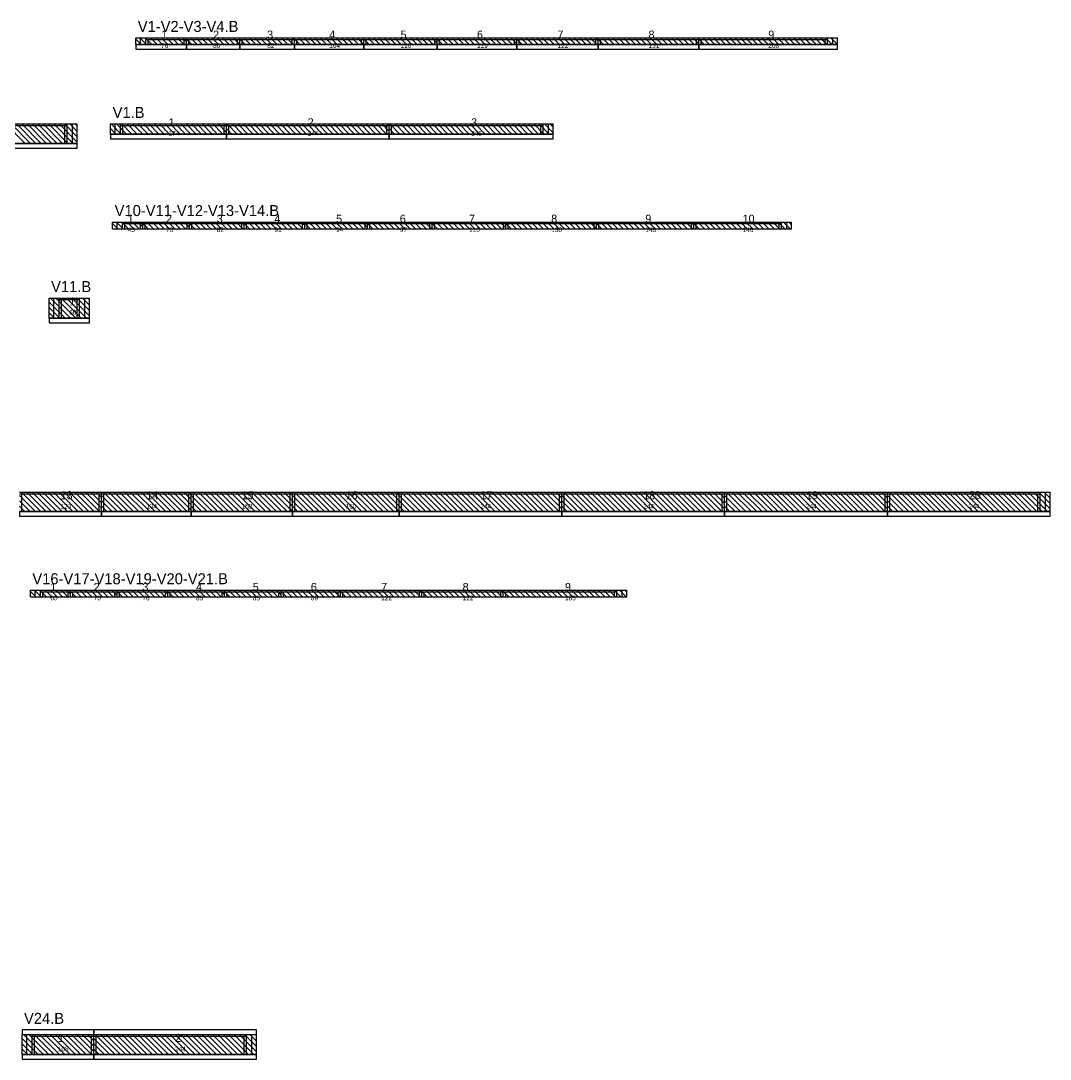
# Model space of a CAD drawing. Header units: metres. Extents: x -10 to 74425, y -2037 to 26.
# Drawn here: x 53670 to 55214, y -1843 to -286 of the extents above; entities that cross this region are included whole.
import ezdxf

# ---------------------------------------------------------------- set-up
doc = ezdxf.new("R2010")
doc.units = ezdxf.units.M
doc.layers.add('VIGAS', color=7, linetype='Continuous')

msp = doc.modelspace()

# ---------------------------------------------------------------- linework, layer by layer
at = {"layer": 'VIGAS'}
for p, q in [((53842.8, -312), (53918.8, -312)), ((53842.8, -322), (53842.8, -312)), ((53850.8, -322), (53842.8, -314)), ((53842.8, -322), (53918.8, -322)), ((53842.8, -322), (53842.8, -322)), ((53858.8, -322), (53848.8, -312)), ((53849.8, -322), (53849.8, -312)), ((53866.8, -322), (53856.8, -312)), ((53857.8, -322), (53857.8, -312)), ((53857.8, -314.2), (53918.8, -314.2)), ((53857.8, -322), (53861.3, -322)), ((53861.3, -322), (53861.3, -314.2)), ((53874.8, -322), (53864.8, -312)), ((53882.8, -322), (53872.8, -312)), ((53890.8, -322), (53880.8, -312)), ((53898.8, -322), (53888.8, -312)), ((53906.8, -322), (53896.8, -312)), ((53914.8, -322), (53904.8, -312)), ((53918.8, -318), (53912.8, -312)), ((53915.3, -322), (53915.3, -314.2)), ((53915.3, -322), (53918.8, -322)), ((53918.8, -322), (53918.8, -312)), ((53918.8, -322), (53918.8, -312)), ((53918.8, -312), (53998.8, -312)), ((53918.8, -322), (53918.8, -312)), ((53918.8, -322), (53918.8, -312)), ((53918.8, -322), (53918.8, -312)), ((53926.8, -322), (53918.8, -314)), ((53918.8, -314.2), (53998.8, -314.2)), ((53918.8, -322), (53998.8, -322)), ((53918.8, -322), (53922.3, -322)), ((53918.8, -322), (53918.8, -322)), ((53922.3, -322), (53922.3, -314.2)), ((53934.8, -322), (53924.8, -312)), ((53942.8, -322), (53932.8, -312)), ((53950.8, -322), (53940.8, -312)), ((53958.8, -322), (53948.8, -312)), ((53966.8, -322), (53956.8, -312)), ((53974.8, -322), (53964.8, -312)), ((53982.8, -322), (53972.8, -312)), ((53990.8, -322), (53980.8, -312)), ((53998.8, -322), (53988.8, -312)), ((53995.3, -322), (53995.3, -314.2)), ((53995.3, -322), (53998.8, -322)), ((53998.8, -314), (53996.8, -312)), ((53998.8, -322), (53998.8, -312)), ((53998.8, -322), (53998.8, -312)), ((53998.8, -312), (54080.8, -312)), ((53998.8, -322), (53998.8, -312)), ((53998.8, -322), (53998.8, -312)), ((53998.8, -322), (53998.8, -312)), ((54006.8, -322), (53998.8, -314)), ((53998.8, -314.2), (54080.8, -314.2)), ((53998.8, -322), (54080.8, -322)), ((53998.8, -322), (54002.3, -322)), ((53998.8, -322), (53998.8, -322)), ((54002.3, -322), (54002.3, -314.2)), ((54014.8, -322), (54004.8, -312)), ((54022.8, -322), (54012.8, -312)), ((54030.8, -322), (54020.8, -312)), ((54038.8, -322), (54028.8, -312)), ((54046.8, -322), (54036.8, -312)), ((54054.8, -322), (54044.8, -312)), ((54062.8, -322), (54052.8, -312)), ((54070.8, -322), (54060.8, -312)), ((54078.8, -322), (54068.8, -312)), ((54080.8, -316), (54076.8, -312)), ((54077.3, -322), (54077.3, -314.2)), ((54077.3, -322), (54080.8, -322)), ((54080.8, -322), (54080.8, -312)), ((54080.8, -322), (54080.8, -312)), ((54080.8, -312), (54184.8, -312)), ((54080.8, -322), (54080.8, -312)), ((54080.8, -322), (54080.8, -312)), ((54080.8, -322), (54080.8, -312)), ((54088.8, -322), (54080.8, -314)), ((54080.8, -314.2), (54184.8, -314.2)), ((54080.8, -322), (54184.8, -322)), ((54080.8, -322), (54084.3, -322)), ((54080.8, -322), (54080.8, -322)), ((54084.3, -322), (54084.3, -314.2)), ((54096.8, -322), (54086.8, -312)), ((54104.8, -322), (54094.8, -312)), ((54112.8, -322), (54102.8, -312)), ((54120.8, -322), (54110.8, -312)), ((54128.8, -322), (54118.8, -312)), ((54136.8, -322), (54126.8, -312)), ((54144.8, -322), (54134.8, -312)), ((54152.8, -322), (54142.8, -312)), ((54160.8, -322), (54150.8, -312)), ((54168.8, -322), (54158.8, -312)), ((54176.8, -322), (54166.8, -312)), ((54184.8, -322), (54174.8, -312)), ((54181.3, -322), (54181.3, -314.2)), ((54181.3, -322), (54184.8, -322)), ((54184.8, -314), (54182.8, -312)), ((54184.8, -322), (54184.8, -312)), ((54184.8, -322), (54184.8, -312)), ((54184.8, -312), (54294.8, -312)), ((54184.8, -322), (54184.8, -312)), ((54184.8, -322), (54184.8, -312)), ((54184.8, -322), (54184.8, -312)), ((54192.8, -322), (54184.8, -314)), ((54184.8, -314.2), (54294.8, -314.2)), ((54184.8, -322), (54294.8, -322)), ((54184.8, -322), (54188.3, -322)), ((54184.8, -322), (54184.8, -322)), ((54188.3, -322), (54188.3, -314.2)), ((54200.8, -322), (54190.8, -312)), ((54208.8, -322), (54198.8, -312)), ((54216.8, -322), (54206.8, -312)), ((54224.8, -322), (54214.8, -312)), ((54232.8, -322), (54222.8, -312)), ((54240.8, -322), (54230.8, -312)), ((54248.8, -322), (54238.8, -312)), ((54256.8, -322), (54246.8, -312)), ((54264.8, -322), (54254.8, -312)), ((54272.8, -322), (54262.8, -312)), ((54280.8, -322), (54270.8, -312)), ((54288.8, -322), (54278.8, -312)), ((54294.8, -320), (54286.8, -312)), ((54291.3, -322), (54291.3, -314.2)), ((54291.3, -322), (54294.8, -322)), ((54294.8, -322), (54294.8, -312)), ((54294.8, -322), (54294.8, -312)), ((54294.8, -312), (54413.8, -312)), ((54294.8, -322), (54294.8, -312)), ((54294.8, -322), (54294.8, -312)), ((54294.8, -322), (54294.8, -312)), ((54294.8, -312), (54294.8, -312)), ((54302.8, -322), (54294.8, -314)), ((54294.8, -314.2), (54413.8, -314.2)), ((54294.8, -322), (54413.8, -322)), ((54294.8, -322), (54298.3, -322)), ((54294.8, -322), (54294.8, -322)), ((54298.3, -322), (54298.3, -314.2)), ((54310.8, -322), (54300.8, -312)), ((54318.8, -322), (54308.8, -312)), ((54326.8, -322), (54316.8, -312)), ((54334.8, -322), (54324.8, -312)), ((54342.8, -322), (54332.8, -312)), ((54350.8, -322), (54340.8, -312)), ((54358.8, -322), (54348.8, -312)), ((54366.8, -322), (54356.8, -312)), ((54374.8, -322), (54364.8, -312)), ((54382.8, -322), (54372.8, -312)), ((54390.8, -322), (54380.8, -312)), ((54398.8, -322), (54388.8, -312)), ((54406.8, -322), (54396.8, -312)), ((54413.8, -321), (54404.8, -312)), ((54410.3, -322), (54410.3, -314.2)), ((54410.3, -322), (54413.8, -322)), ((54413.8, -313), (54412.8, -312)), ((54413.8, -322), (54413.8, -312)), ((54413.8, -322), (54413.8, -312)), ((54413.8, -312), (54536, -312)), ((54413.8, -322), (54413.8, -312)), ((54413.8, -322), (54413.8, -312)), ((54413.8, -322), (54413.8, -312)), ((54421.8, -322), (54413.8, -314)), ((54413.8, -314.2), (54536, -314.2)), ((54413.8, -322), (54536, -322)), ((54413.8, -322), (54417.3, -322)), ((54413.8, -322), (54413.8, -322)), ((54417.3, -322), (54417.3, -314.2)), ((54429.8, -322), (54419.8, -312)), ((54437.8, -322), (54427.8, -312)), ((54445.8, -322), (54435.8, -312)), ((54453.8, -322), (54443.8, -312)), ((54461.8, -322), (54451.8, -312)), ((54469.8, -322), (54459.8, -312)), ((54477.8, -322), (54467.8, -312)), ((54485.8, -322), (54475.8, -312)), ((54493.8, -322), (54483.8, -312)), ((54501.8, -322), (54491.8, -312)), ((54509.8, -322), (54499.8, -312)), ((54517.8, -322), (54507.8, -312)), ((54525.8, -322), (54515.8, -312)), ((54533.8, -322), (54523.8, -312)), ((54536, -316.2), (54531.8, -312)), ((54532.5, -322), (54532.5, -314.2)), ((54532.5, -322), (54536, -322)), ((54536, -322), (54536, -312)), ((54536, -322), (54536, -312)), ((54536, -312), (54687, -312)), ((54536, -322), (54536, -312)), ((54536, -322), (54536, -312)), ((54536, -322), (54536, -312)), ((54544, -322), (54536, -314)), ((54536, -314.2), (54687, -314.2)), ((54536, -322), (54687, -322)), ((54536, -322), (54539.5, -322)), ((54536, -322), (54536, -322)), ((54539.5, -322), (54539.5, -314.2)), ((54552, -322), (54542, -312)), ((54560, -322), (54550, -312)), ((54568, -322), (54558, -312)), ((54576, -322), (54566, -312)), ((54584, -322), (54574, -312)), ((54592, -322), (54582, -312)), ((54600, -322), (54590, -312)), ((54608, -322), (54598, -312)), ((54616, -322), (54606, -312)), ((54624, -322), (54614, -312)), ((54632, -322), (54622, -312)), ((54640, -322), (54630, -312)), ((54648, -322), (54638, -312)), ((54656, -322), (54646, -312)), ((54664, -322), (54654, -312)), ((54672, -322), (54662, -312)), ((54680, -322), (54670, -312)), ((54687, -321), (54678, -312)), ((54683.5, -322), (54683.5, -314.2)), ((54683.5, -322), (54687, -322)), ((54687, -313), (54686, -312)), ((54687, -322), (54687, -312)), ((54687, -322), (54687, -312)), ((54687, -312), (54895, -312)), ((54687, -322), (54687, -312)), ((54687, -322), (54687, -312)), ((54687, -322), (54687, -312)), ((54695, -322), (54687, -314)), ((54687, -314.2), (54880, -314.2)), ((54687, -322), (54895, -322)), ((54687, -322), (54690.5, -322)), ((54687, -322), (54687, -322)), ((54690.5, -322), (54690.5, -314.2)), ((54703, -322), (54693, -312)), ((54711, -322), (54701, -312)), ((54719, -322), (54709, -312)), ((54727, -322), (54717, -312)), ((54735, -322), (54725, -312)), ((54743, -322), (54733, -312)), ((54751, -322), (54741, -312)), ((54759, -322), (54749, -312)), ((54767, -322), (54757, -312)), ((54775, -322), (54765, -312)), ((54783, -322), (54773, -312)), ((54791, -322), (54781, -312)), ((54799, -322), (54789, -312)), ((54807, -322), (54797, -312)), ((54815, -322), (54805, -312)), ((54823, -322), (54813, -312)), ((54831, -322), (54821, -312)), ((54839, -322), (54829, -312)), ((54847, -322), (54837, -312)), ((54855, -322), (54845, -312)), ((54863, -322), (54853, -312)), ((54871, -322), (54861, -312)), ((54879, -322), (54869, -312)), ((54876.5, -322), (54876.5, -314.2)), ((54876.5, -322), (54880, -322)), ((54887, -322), (54877, -312)), ((54880, -322), (54880, -312)), ((54895, -322), (54885, -312)), ((54888, -322), (54888, -312)), ((54895, -314), (54893, -312)), ((54895, -322), (54895, -312)), ((53469.1, -441), (53755.1, -441)), ((53469.1, -443.2), (53740.1, -443.2)), ((53677.1, -470), (53648.1, -441)), ((53685.1, -470), (53656.1, -441)), ((53693.1, -470), (53664.1, -441)), ((53701.1, -470), (53672.1, -441)), ((53709.1, -470), (53680.1, -441)), ((53717.1, -470), (53688.1, -441)), ((53725.1, -470), (53696.1, -441)), ((53733.1, -470), (53704.1, -441)), ((53741.1, -470), (53712.1, -441)), ((53749.1, -470), (53720.1, -441)), ((53755.1, -468), (53728.1, -441)), ((53755.1, -460), (53736.1, -441)), ((53736.6, -470), (53736.6, -443.2)), ((53740.1, -470), (53740.1, -441)), ((53755.1, -452), (53744.1, -441)), ((53748.1, -470), (53748.1, -441)), ((53755.1, -444), (53752.1, -441)), ((53755.1, -470), (53755.1, -441)), ((53805.1, -441), (53978.6, -441)), ((53805.1, -456), (53805.1, -441)), ((53813.1, -456), (53805.1, -448)), ((53821.1, -456), (53806.1, -441)), ((53812.1, -456), (53812.1, -441)), ((53829.1, -456), (53814.1, -441)), ((53820.1, -456), (53820.1, -441)), ((53820.1, -443.2), (53978.6, -443.2)), ((53837.1, -456), (53822.1, -441)), ((53823.6, -456), (53823.6, -443.2)), ((53845.1, -456), (53830.1, -441)), ((53853.1, -456), (53838.1, -441)), ((53861.1, -456), (53846.1, -441)), ((53869.1, -456), (53854.1, -441)), ((53877.1, -456), (53862.1, -441)), ((53885.1, -456), (53870.1, -441)), ((53893.1, -456), (53878.1, -441)), ((53901.1, -456), (53886.1, -441)), ((53909.1, -456), (53894.1, -441)), ((53917.1, -456), (53902.1, -441)), ((53925.1, -456), (53910.1, -441)), ((53933.1, -456), (53918.1, -441)), ((53941.1, -456), (53926.1, -441)), ((53949.1, -456), (53934.1, -441)), ((53957.1, -456), (53942.1, -441)), ((53965.1, -456), (53950.1, -441)), ((53973.1, -456), (53958.1, -441)), ((53978.6, -453.5), (53966.1, -441)), ((53978.6, -445.5), (53974.1, -441)), ((53975.1, -456), (53975.1, -443.2)), ((53978.6, -456), (53978.6, -441)), ((53978.6, -456), (53978.6, -441)), ((53978.6, -441), (54222.6, -441)), ((53978.6, -456), (53978.6, -441)), ((53978.6, -456), (53978.6, -441)), ((53978.6, -456), (53978.6, -441)), ((53978.6, -443.2), (54222.6, -443.2)), ((53986.6, -456), (53978.6, -448)), ((53994.6, -456), (53979.6, -441)), ((53982.1, -456), (53982.1, -443.2)), ((54002.6, -456), (53987.6, -441)), ((54010.6, -456), (53995.6, -441)), ((54018.6, -456), (54003.6, -441)), ((54026.6, -456), (54011.6, -441)), ((54034.6, -456), (54019.6, -441)), ((54042.6, -456), (54027.6, -441)), ((54050.6, -456), (54035.6, -441)), ((54058.6, -456), (54043.6, -441)), ((54066.6, -456), (54051.6, -441)), ((54074.6, -456), (54059.6, -441)), ((54082.6, -456), (54067.6, -441)), ((54090.6, -456), (54075.6, -441)), ((54098.6, -456), (54083.6, -441)), ((54106.6, -456), (54091.6, -441)), ((54114.6, -456), (54099.6, -441)), ((54122.6, -456), (54107.6, -441)), ((54130.6, -456), (54115.6, -441)), ((54138.6, -456), (54123.6, -441)), ((54146.6, -456), (54131.6, -441)), ((54154.6, -456), (54139.6, -441)), ((54162.6, -456), (54147.6, -441)), ((54170.6, -456), (54155.6, -441)), ((54178.6, -456), (54163.6, -441)), ((54186.6, -456), (54171.6, -441)), ((54194.6, -456), (54179.6, -441)), ((54202.6, -456), (54187.6, -441)), ((54210.6, -456), (54195.6, -441)), ((54218.6, -456), (54203.6, -441)), ((54222.6, -452), (54211.6, -441)), ((54219.1, -456), (54219.1, -443.2)), ((54222.6, -444), (54219.6, -441)), ((54222.6, -456), (54222.6, -441)), ((54222.6, -456), (54222.6, -441)), ((54222.6, -441), (54468.6, -441)), ((54222.6, -456), (54222.6, -441)), ((54222.6, -456), (54222.6, -441)), ((54222.6, -456), (54222.6, -441)), ((54222.6, -443.2), (54453.6, -443.2)), ((54230.6, -456), (54222.6, -448)), ((54238.6, -456), (54223.6, -441)), ((54226.1, -456), (54226.1, -443.2)), ((54246.6, -456), (54231.6, -441)), ((54254.6, -456), (54239.6, -441)), ((54262.6, -456), (54247.6, -441)), ((54270.6, -456), (54255.6, -441)), ((54278.6, -456), (54263.6, -441)), ((54286.6, -456), (54271.6, -441)), ((54294.6, -456), (54279.6, -441)), ((54302.6, -456), (54287.6, -441)), ((54310.6, -456), (54295.6, -441)), ((54318.6, -456), (54303.6, -441)), ((54326.6, -456), (54311.6, -441)), ((54334.6, -456), (54319.6, -441)), ((54342.6, -456), (54327.6, -441)), ((54350.6, -456), (54335.6, -441)), ((54358.6, -456), (54343.6, -441)), ((54366.6, -456), (54351.6, -441)), ((54374.6, -456), (54359.6, -441)), ((54382.6, -456), (54367.6, -441)), ((54390.6, -456), (54375.6, -441)), ((54398.6, -456), (54383.6, -441)), ((54406.6, -456), (54391.6, -441)), ((54414.6, -456), (54399.6, -441)), ((54422.6, -456), (54407.6, -441)), ((54430.6, -456), (54415.6, -441)), ((54438.6, -456), (54423.6, -441)), ((54446.6, -456), (54431.6, -441)), ((54454.6, -456), (54439.6, -441)), ((54462.6, -456), (54447.6, -441)), ((54450.1, -456), (54450.1, -443.2)), ((54453.6, -456), (54453.6, -441)), ((54468.6, -454), (54455.6, -441)), ((54461.6, -456), (54461.6, -441)), ((54468.6, -446), (54463.6, -441)), ((54468.6, -456), (54468.6, -441)), ((53805.1, -456), (53978.6, -456)), ((53805.1, -456), (53805.1, -456)), ((53820.1, -456), (53823.6, -456)), ((53975.1, -456), (53978.6, -456)), ((53978.6, -456), (54222.6, -456)), ((53978.6, -456), (53982.1, -456)), ((53978.6, -456), (53978.6, -456)), ((54219.1, -456), (54222.6, -456)), ((54222.6, -456), (54468.6, -456)), ((54222.6, -456), (54226.1, -456)), ((54222.6, -456), (54222.6, -456)), ((54450.1, -456), (54453.6, -456)), ((53469.1, -470), (53755.1, -470)), ((53736.6, -470), (53740.1, -470)), ((53808.1, -588), (53853.1, -588)), ((53808.1, -598), (53808.1, -588)), ((53816.1, -598), (53808.1, -590)), ((53824.1, -598), (53814.1, -588)), ((53815.1, -598), (53815.1, -588)), ((53832.1, -598), (53822.1, -588)), ((53823.1, -598), (53823.1, -588)), ((53823.1, -590.2), (53853.1, -590.2)), ((53826.6, -598), (53826.6, -590.2)), ((53840.1, -598), (53830.1, -588)), ((53848.1, -598), (53838.1, -588)), ((53853.1, -595), (53846.1, -588)), ((53849.6, -598), (53849.6, -590.2)), ((53853.1, -598), (53853.1, -588)), ((53853.1, -598), (53853.1, -588)), ((53853.1, -588), (53923.1, -588)), ((53853.1, -598), (53853.1, -588)), ((53853.1, -598), (53853.1, -588)), ((53853.1, -598), (53853.1, -588)), ((53861.1, -598), (53853.1, -590)), ((53853.1, -590.2), (53923.1, -590.2)), ((53856.6, -598), (53856.6, -590.2)), ((53869.1, -598), (53859.1, -588)), ((53877.1, -598), (53867.1, -588)), ((53885.1, -598), (53875.1, -588)), ((53893.1, -598), (53883.1, -588)), ((53901.1, -598), (53891.1, -588)), ((53909.1, -598), (53899.1, -588)), ((53917.1, -598), (53907.1, -588)), ((53923.1, -596), (53915.1, -588)), ((53919.6, -598), (53919.6, -590.2)), ((53923.1, -598), (53923.1, -588)), ((53923.1, -598), (53923.1, -588)), ((53923.1, -588), (54005.1, -588)), ((53923.1, -598), (53923.1, -588)), ((53923.1, -598), (53923.1, -588)), ((53923.1, -598), (53923.1, -588)), ((53923.1, -588), (53923.1, -588)), ((53931.1, -598), (53923.1, -590)), ((53923.1, -590.2), (54005.1, -590.2)), ((53926.6, -598), (53926.6, -590.2)), ((53939.1, -598), (53929.1, -588)), ((53947.1, -598), (53937.1, -588)), ((53955.1, -598), (53945.1, -588)), ((53963.1, -598), (53953.1, -588)), ((53971.1, -598), (53961.1, -588)), ((53979.1, -598), (53969.1, -588)), ((53987.1, -598), (53977.1, -588)), ((53995.1, -598), (53985.1, -588)), ((54003.1, -598), (53993.1, -588)), ((54005.1, -592), (54001.1, -588)), ((54001.6, -598), (54001.6, -590.2)), ((54005.1, -598), (54005.1, -588)), ((54005.1, -598), (54005.1, -588)), ((54005.1, -588), (54096.1, -588)), ((54005.1, -598), (54005.1, -588)), ((54005.1, -598), (54005.1, -588)), ((54005.1, -598), (54005.1, -588)), ((54013.1, -598), (54005.1, -590)), ((54005.1, -590.2), (54096.1, -590.2)), ((54008.6, -598), (54008.6, -590.2)), ((54021.1, -598), (54011.1, -588)), ((54029.1, -598), (54019.1, -588)), ((54037.1, -598), (54027.1, -588)), ((54045.1, -598), (54035.1, -588)), ((54053.1, -598), (54043.1, -588)), ((54061.1, -598), (54051.1, -588)), ((54069.1, -598), (54059.1, -588)), ((54077.1, -598), (54067.1, -588)), ((54085.1, -598), (54075.1, -588)), ((54093.1, -598), (54083.1, -588)), ((54096.1, -593), (54091.1, -588)), ((54092.6, -598), (54092.6, -590.2)), ((54096.1, -598), (54096.1, -588)), ((54096.1, -598), (54096.1, -588)), ((54096.1, -588), (54190.1, -588)), ((54096.1, -598), (54096.1, -588)), ((54096.1, -598), (54096.1, -588)), ((54096.1, -598), (54096.1, -588)), ((54104.1, -598), (54096.1, -590)), ((54096.1, -590.2), (54190.1, -590.2)), ((54099.6, -598), (54099.6, -590.2)), ((54112.1, -598), (54102.1, -588)), ((54120.1, -598), (54110.1, -588)), ((54128.1, -598), (54118.1, -588)), ((54136.1, -598), (54126.1, -588)), ((54144.1, -598), (54134.1, -588)), ((54152.1, -598), (54142.1, -588)), ((54160.1, -598), (54150.1, -588)), ((54168.1, -598), (54158.1, -588)), ((54176.1, -598), (54166.1, -588)), ((54184.1, -598), (54174.1, -588)), ((54190.1, -596), (54182.1, -588)), ((54186.6, -598), (54186.6, -590.2)), ((54190.1, -598), (54190.1, -588)), ((54190.1, -598), (54190.1, -588)), ((54190.1, -588), (54287.1, -588)), ((54190.1, -598), (54190.1, -588)), ((54190.1, -598), (54190.1, -588)), ((54190.1, -598), (54190.1, -588)), ((54190.1, -588), (54190.1, -588)), ((54198.1, -598), (54190.1, -590)), ((54190.1, -590.2), (54287.1, -590.2)), ((54193.6, -598), (54193.6, -590.2)), ((54206.1, -598), (54196.1, -588)), ((54214.1, -598), (54204.1, -588)), ((54222.1, -598), (54212.1, -588)), ((54230.1, -598), (54220.1, -588)), ((54238.1, -598), (54228.1, -588)), ((54246.1, -598), (54236.1, -588)), ((54254.1, -598), (54244.1, -588)), ((54262.1, -598), (54252.1, -588)), ((54270.1, -598), (54260.1, -588)), ((54278.1, -598), (54268.1, -588)), ((54286.1, -598), (54276.1, -588)), ((54283.6, -598), (54283.6, -590.2)), ((54287.1, -591), (54284.1, -588)), ((54287.1, -598), (54287.1, -588)), ((54287.1, -598), (54287.1, -588)), ((54287.1, -588), (54397.6, -588)), ((54287.1, -598), (54287.1, -588)), ((54287.1, -598), (54287.1, -588)), ((54287.1, -598), (54287.1, -588)), ((54295.1, -598), (54287.1, -590)), ((54287.1, -590.2), (54397.6, -590.2)), ((54290.6, -598), (54290.6, -590.2)), ((54303.1, -598), (54293.1, -588)), ((54311.1, -598), (54301.1, -588)), ((54319.1, -598), (54309.1, -588)), ((54327.1, -598), (54317.1, -588)), ((54335.1, -598), (54325.1, -588)), ((54343.1, -598), (54333.1, -588)), ((54351.1, -598), (54341.1, -588)), ((54359.1, -598), (54349.1, -588)), ((54367.1, -598), (54357.1, -588)), ((54375.1, -598), (54365.1, -588)), ((54383.1, -598), (54373.1, -588)), ((54391.1, -598), (54381.1, -588)), ((54397.6, -596.5), (54389.1, -588)), ((54394.1, -598), (54394.1, -590.2)), ((54397.6, -588.5), (54397.1, -588)), ((54397.6, -598), (54397.6, -588)), ((54397.6, -598), (54397.6, -588)), ((54397.6, -588), (54533.6, -588)), ((54397.6, -598), (54397.6, -588)), ((54397.6, -598), (54397.6, -588)), ((54397.6, -598), (54397.6, -588)), ((54405.6, -598), (54397.6, -590)), ((54397.6, -590.2), (54533.6, -590.2)), ((54401.1, -598), (54401.1, -590.2)), ((54413.6, -598), (54403.6, -588)), ((54421.6, -598), (54411.6, -588)), ((54429.6, -598), (54419.6, -588)), ((54437.6, -598), (54427.6, -588)), ((54445.6, -598), (54435.6, -588)), ((54453.6, -598), (54443.6, -588)), ((54461.6, -598), (54451.6, -588)), ((54469.6, -598), (54459.6, -588)), ((54477.6, -598), (54467.6, -588)), ((54485.6, -598), (54475.6, -588)), ((54493.6, -598), (54483.6, -588)), ((54501.6, -598), (54491.6, -588)), ((54509.6, -598), (54499.6, -588)), ((54517.6, -598), (54507.6, -588)), ((54525.6, -598), (54515.6, -588)), ((54533.6, -598), (54523.6, -588)), ((54530.1, -598), (54530.1, -590.2)), ((54533.6, -590), (54531.6, -588)), ((54533.6, -598), (54533.6, -588)), ((54533.6, -598), (54533.6, -588)), ((54533.6, -588), (54679.6, -588)), ((54533.6, -598), (54533.6, -588)), ((54533.6, -598), (54533.6, -588)), ((54533.6, -598), (54533.6, -588)), ((54541.6, -598), (54533.6, -590)), ((54533.6, -590.2), (54679.6, -590.2)), ((54537.1, -598), (54537.1, -590.2)), ((54549.6, -598), (54539.6, -588)), ((54557.6, -598), (54547.6, -588)), ((54565.6, -598), (54555.6, -588)), ((54573.6, -598), (54563.6, -588)), ((54581.6, -598), (54571.6, -588)), ((54589.6, -598), (54579.6, -588)), ((54597.6, -598), (54587.6, -588)), ((54605.6, -598), (54595.6, -588)), ((54613.6, -598), (54603.6, -588)), ((54621.6, -598), (54611.6, -588)), ((54629.6, -598), (54619.6, -588)), ((54637.6, -598), (54627.6, -588)), ((54645.6, -598), (54635.6, -588)), ((54653.6, -598), (54643.6, -588)), ((54661.6, -598), (54651.6, -588)), ((54669.6, -598), (54659.6, -588)), ((54677.6, -598), (54667.6, -588)), ((54679.6, -592), (54675.6, -588)), ((54676.1, -598), (54676.1, -590.2)), ((54679.6, -598), (54679.6, -588)), ((54679.6, -598), (54679.6, -588)), ((54679.6, -588), (54825.6, -588)), ((54679.6, -598), (54679.6, -588)), ((54679.6, -598), (54679.6, -588)), ((54679.6, -598), (54679.6, -588)), ((54687.6, -598), (54679.6, -590)), ((54679.6, -590.2), (54810.6, -590.2)), ((54683.1, -598), (54683.1, -590.2)), ((54695.6, -598), (54685.6, -588)), ((54703.6, -598), (54693.6, -588)), ((54711.6, -598), (54701.6, -588)), ((54719.6, -598), (54709.6, -588)), ((54727.6, -598), (54717.6, -588)), ((54735.6, -598), (54725.6, -588)), ((54743.6, -598), (54733.6, -588)), ((54751.6, -598), (54741.6, -588)), ((54759.6, -598), (54749.6, -588)), ((54767.6, -598), (54757.6, -588)), ((54775.6, -598), (54765.6, -588)), ((54783.6, -598), (54773.6, -588)), ((54791.6, -598), (54781.6, -588)), ((54799.6, -598), (54789.6, -588)), ((54807.6, -598), (54797.6, -588)), ((54815.6, -598), (54805.6, -588)), ((54807.1, -598), (54807.1, -590.2)), ((54810.6, -598), (54810.6, -588)), ((54823.6, -598), (54813.6, -588)), ((54818.6, -598), (54818.6, -588)), ((54825.6, -592), (54821.6, -588)), ((54825.6, -598), (54825.6, -588)), ((53808.1, -598), (53853.1, -598)), ((53808.1, -598), (53808.1, -598)), ((53823.1, -598), (53826.6, -598)), ((53849.6, -598), (53853.1, -598)), ((53853.1, -598), (53923.1, -598)), ((53853.1, -598), (53856.6, -598)), ((53853.1, -598), (53853.1, -598)), ((53919.6, -598), (53923.1, -598)), ((53923.1, -598), (54005.1, -598)), ((53923.1, -598), (53926.6, -598)), ((53923.1, -598), (53923.1, -598)), ((54001.6, -598), (54005.1, -598)), ((54005.1, -598), (54096.1, -598)), ((54005.1, -598), (54008.6, -598)), ((54005.1, -598), (54005.1, -598)), ((54092.6, -598), (54096.1, -598)), ((54096.1, -598), (54190.1, -598)), ((54096.1, -598), (54099.6, -598)), ((54096.1, -598), (54096.1, -598)), ((54186.6, -598), (54190.1, -598)), ((54190.1, -598), (54287.1, -598)), ((54190.1, -598), (54193.6, -598)), ((54190.1, -598), (54190.1, -598)), ((54283.6, -598), (54287.1, -598)), ((54287.1, -598), (54397.6, -598)), ((54287.1, -598), (54290.6, -598)), ((54287.1, -598), (54287.1, -598)), ((54394.1, -598), (54397.6, -598)), ((54397.6, -598), (54533.6, -598)), ((54397.6, -598), (54401.1, -598)), ((54397.6, -598), (54397.6, -598)), ((54530.1, -598), (54533.6, -598)), ((54533.6, -598), (54679.6, -598)), ((54533.6, -598), (54537.1, -598)), ((54533.6, -598), (54533.6, -598)), ((54676.1, -598), (54679.6, -598)), ((54679.6, -598), (54825.6, -598)), ((54679.6, -598), (54683.1, -598)), ((54679.6, -598), (54679.6, -598)), ((54807.1, -598), (54810.6, -598)), ((53712.8, -702), (53773.2, -702)), ((53712.8, -732), (53712.8, -702)), ((53736.8, -732), (53712.8, -708)), ((53728.8, -732), (53712.8, -716)), ((53744.8, -732), (53714.8, -702)), ((53719.8, -732), (53719.8, -702)), ((53752.8, -732), (53722.8, -702)), ((53727.8, -732), (53727.8, -702)), ((53727.8, -704.2), (53758.2, -704.2)), ((53760.8, -732), (53730.8, -702)), ((53731.3, -732), (53731.3, -704.2)), ((53768.8, -732), (53738.8, -702)), ((53773.2, -728.4), (53746.8, -702)), ((53754.7, -732), (53754.7, -704.2)), ((53773.2, -720.4), (53754.8, -702)), ((53758.2, -732), (53758.2, -702)), ((53773.2, -712.4), (53762.8, -702)), ((53766.2, -732), (53766.2, -702)), ((53773.2, -704.4), (53770.8, -702)), ((53773.2, -732), (53773.2, -702)), ((53720.8, -732), (53712.8, -724)), ((53712.8, -732), (53773.2, -732)), ((53712.8, -732), (53712.8, -732)), ((53727.8, -732), (53731.3, -732)), ((53754.7, -732), (53758.2, -732)), ((53668.6, -993), (53791.6, -993)), ((53668.6, -995.2), (53791.6, -995.2)), ((53700.6, -1022), (53671.6, -993)), ((53672.1, -1022), (53672.1, -995.2)), ((53708.6, -1022), (53679.6, -993)), ((53716.6, -1022), (53687.6, -993)), ((53724.6, -1022), (53695.6, -993)), ((53732.6, -1022), (53703.6, -993)), ((53740.6, -1022), (53711.6, -993)), ((53748.6, -1022), (53719.6, -993)), ((53756.6, -1022), (53727.6, -993)), ((53764.6, -1022), (53735.6, -993)), ((53772.6, -1022), (53743.6, -993)), ((53780.6, -1022), (53751.6, -993)), ((53788.6, -1022), (53759.6, -993)), ((53791.6, -1017), (53767.6, -993)), ((53791.6, -1009), (53775.6, -993)), ((53791.6, -1001), (53783.6, -993)), ((53788.1, -1022), (53788.1, -995.2)), ((53791.6, -1022), (53791.6, -993)), ((53791.6, -1022), (53791.6, -993)), ((53791.6, -993), (53925.6, -993)), ((53791.6, -1022), (53791.6, -993)), ((53791.6, -1022), (53791.6, -993)), ((53791.6, -1022), (53791.6, -993)), ((53791.6, -993), (53791.6, -993)), ((53791.6, -995.2), (53925.6, -995.2)), ((53823.6, -1022), (53794.6, -993)), ((53795.1, -1022), (53795.1, -995.2)), ((53831.6, -1022), (53802.6, -993)), ((53839.6, -1022), (53810.6, -993)), ((53847.6, -1022), (53818.6, -993)), ((53855.6, -1022), (53826.6, -993)), ((53863.6, -1022), (53834.6, -993)), ((53871.6, -1022), (53842.6, -993)), ((53879.6, -1022), (53850.6, -993)), ((53887.6, -1022), (53858.6, -993)), ((53895.6, -1022), (53866.6, -993)), ((53903.6, -1022), (53874.6, -993)), ((53911.6, -1022), (53882.6, -993)), ((53919.6, -1022), (53890.6, -993)), ((53925.6, -1020), (53898.6, -993)), ((53925.6, -1012), (53906.6, -993)), ((53925.6, -1004), (53914.6, -993)), ((53922.1, -1022), (53922.1, -995.2)), ((53925.6, -996), (53922.6, -993)), ((53925.6, -1022), (53925.6, -993)), ((53925.6, -1022), (53925.6, -993)), ((53925.6, -993), (54077.6, -993)), ((53925.6, -1022), (53925.6, -993)), ((53925.6, -1022), (53925.6, -993)), ((53925.6, -1022), (53925.6, -993)), ((53925.6, -995.2), (54077.6, -995.2)), ((53957.6, -1022), (53928.6, -993)), ((53929.1, -1022), (53929.1, -995.2)), ((53965.6, -1022), (53936.6, -993)), ((53973.6, -1022), (53944.6, -993)), ((53981.6, -1022), (53952.6, -993)), ((53989.6, -1022), (53960.6, -993)), ((53997.6, -1022), (53968.6, -993)), ((54005.6, -1022), (53976.6, -993)), ((54013.6, -1022), (53984.6, -993)), ((54021.6, -1022), (53992.6, -993)), ((54029.6, -1022), (54000.6, -993)), ((54037.6, -1022), (54008.6, -993)), ((54045.6, -1022), (54016.6, -993)), ((54053.6, -1022), (54024.6, -993)), ((54061.6, -1022), (54032.6, -993)), ((54069.6, -1022), (54040.6, -993)), ((54077.6, -1022), (54048.6, -993)), ((54077.6, -1014), (54056.6, -993)), ((54077.6, -1006), (54064.6, -993)), ((54077.6, -998), (54072.6, -993)), ((54074.1, -1022), (54074.1, -995.2)), ((54077.6, -1022), (54077.6, -993)), ((54077.6, -1022), (54077.6, -993)), ((54077.6, -993), (54237.6, -993)), ((54077.6, -1022), (54077.6, -993)), ((54077.6, -1022), (54077.6, -993)), ((54077.6, -1022), (54077.6, -993)), ((54077.6, -995.2), (54237.6, -995.2)), ((54109.6, -1022), (54080.6, -993)), ((54081.1, -1022), (54081.1, -995.2)), ((54117.6, -1022), (54088.6, -993)), ((54125.6, -1022), (54096.6, -993)), ((54133.6, -1022), (54104.6, -993)), ((54141.6, -1022), (54112.6, -993)), ((54149.6, -1022), (54120.6, -993)), ((54157.6, -1022), (54128.6, -993)), ((54165.6, -1022), (54136.6, -993)), ((54173.6, -1022), (54144.6, -993)), ((54181.6, -1022), (54152.6, -993)), ((54189.6, -1022), (54160.6, -993)), ((54197.6, -1022), (54168.6, -993)), ((54205.6, -1022), (54176.6, -993)), ((54213.6, -1022), (54184.6, -993)), ((54221.6, -1022), (54192.6, -993)), ((54229.6, -1022), (54200.6, -993)), ((54237.6, -1022), (54208.6, -993)), ((54237.6, -1014), (54216.6, -993)), ((54237.6, -1006), (54224.6, -993)), ((54237.6, -998), (54232.6, -993)), ((54234.1, -1022), (54234.1, -995.2)), ((54237.6, -1022), (54237.6, -993)), ((54237.6, -1022), (54237.6, -993)), ((54237.6, -993), (54481.6, -993)), ((54237.6, -1022), (54237.6, -993)), ((54237.6, -1022), (54237.6, -993)), ((54237.6, -1022), (54237.6, -993)), ((54237.6, -995.2), (54481.6, -995.2)), ((54269.6, -1022), (54240.6, -993)), ((54241.1, -1022), (54241.1, -995.2)), ((54277.6, -1022), (54248.6, -993)), ((54285.6, -1022), (54256.6, -993)), ((54293.6, -1022), (54264.6, -993)), ((54301.6, -1022), (54272.6, -993)), ((54309.6, -1022), (54280.6, -993)), ((54317.6, -1022), (54288.6, -993)), ((54325.6, -1022), (54296.6, -993)), ((54333.6, -1022), (54304.6, -993)), ((54341.6, -1022), (54312.6, -993)), ((54349.6, -1022), (54320.6, -993)), ((54357.6, -1022), (54328.6, -993)), ((54365.6, -1022), (54336.6, -993)), ((54373.6, -1022), (54344.6, -993)), ((54381.6, -1022), (54352.6, -993)), ((54389.6, -1022), (54360.6, -993)), ((54397.6, -1022), (54368.6, -993)), ((54405.6, -1022), (54376.6, -993)), ((54413.6, -1022), (54384.6, -993)), ((54421.6, -1022), (54392.6, -993)), ((54429.6, -1022), (54400.6, -993)), ((54437.6, -1022), (54408.6, -993)), ((54445.6, -1022), (54416.6, -993)), ((54453.6, -1022), (54424.6, -993)), ((54461.6, -1022), (54432.6, -993)), ((54469.6, -1022), (54440.6, -993)), ((54477.6, -1022), (54448.6, -993)), ((54481.6, -1018), (54456.6, -993)), ((54481.6, -1010), (54464.6, -993)), ((54481.6, -1002), (54472.6, -993)), ((54478.1, -1022), (54478.1, -995.2)), ((54481.6, -994), (54480.6, -993)), ((54481.6, -1022), (54481.6, -993)), ((54481.6, -1022), (54481.6, -993)), ((54481.6, -993), (54725.6, -993)), ((54481.6, -1022), (54481.6, -993)), ((54481.6, -1022), (54481.6, -993)), ((54481.6, -1022), (54481.6, -993)), ((54481.6, -995.2), (54725.6, -995.2)), ((54513.6, -1022), (54484.6, -993)), ((54485.1, -1022), (54485.1, -995.2)), ((54521.6, -1022), (54492.6, -993)), ((54529.6, -1022), (54500.6, -993)), ((54537.6, -1022), (54508.6, -993)), ((54545.6, -1022), (54516.6, -993)), ((54553.6, -1022), (54524.6, -993)), ((54561.6, -1022), (54532.6, -993)), ((54569.6, -1022), (54540.6, -993)), ((54577.6, -1022), (54548.6, -993)), ((54585.6, -1022), (54556.6, -993)), ((54593.6, -1022), (54564.6, -993)), ((54601.6, -1022), (54572.6, -993)), ((54609.6, -1022), (54580.6, -993)), ((54617.6, -1022), (54588.6, -993)), ((54625.6, -1022), (54596.6, -993)), ((54633.6, -1022), (54604.6, -993)), ((54641.6, -1022), (54612.6, -993)), ((54649.6, -1022), (54620.6, -993)), ((54657.6, -1022), (54628.6, -993)), ((54665.6, -1022), (54636.6, -993)), ((54673.6, -1022), (54644.6, -993)), ((54681.6, -1022), (54652.6, -993)), ((54689.6, -1022), (54660.6, -993)), ((54697.6, -1022), (54668.6, -993)), ((54705.6, -1022), (54676.6, -993)), ((54713.6, -1022), (54684.6, -993)), ((54721.6, -1022), (54692.6, -993)), ((54725.6, -1018), (54700.6, -993)), ((54725.6, -1010), (54708.6, -993)), ((54725.6, -1002), (54716.6, -993)), ((54722.1, -1022), (54722.1, -995.2)), ((54725.6, -994), (54724.6, -993)), ((54725.6, -1022), (54725.6, -993)), ((54725.6, -1022), (54725.6, -993)), ((54725.6, -993), (54969.6, -993)), ((54725.6, -1022), (54725.6, -993)), ((54725.6, -1022), (54725.6, -993)), ((54725.6, -1022), (54725.6, -993)), ((54725.6, -995.2), (54969.6, -995.2)), ((54757.6, -1022), (54728.6, -993)), ((54729.1, -1022), (54729.1, -995.2)), ((54765.6, -1022), (54736.6, -993)), ((54773.6, -1022), (54744.6, -993)), ((54781.6, -1022), (54752.6, -993)), ((54789.6, -1022), (54760.6, -993)), ((54797.6, -1022), (54768.6, -993)), ((54805.6, -1022), (54776.6, -993)), ((54813.6, -1022), (54784.6, -993)), ((54821.6, -1022), (54792.6, -993)), ((54829.6, -1022), (54800.6, -993)), ((54837.6, -1022), (54808.6, -993)), ((54845.6, -1022), (54816.6, -993)), ((54853.6, -1022), (54824.6, -993)), ((54861.6, -1022), (54832.6, -993)), ((54869.6, -1022), (54840.6, -993)), ((54877.6, -1022), (54848.6, -993)), ((54885.6, -1022), (54856.6, -993)), ((54893.6, -1022), (54864.6, -993)), ((54901.6, -1022), (54872.6, -993)), ((54909.6, -1022), (54880.6, -993)), ((54917.6, -1022), (54888.6, -993)), ((54925.6, -1022), (54896.6, -993)), ((54933.6, -1022), (54904.6, -993)), ((54941.6, -1022), (54912.6, -993)), ((54949.6, -1022), (54920.6, -993)), ((54957.6, -1022), (54928.6, -993)), ((54965.6, -1022), (54936.6, -993)), ((54969.6, -1018), (54944.6, -993)), ((54969.6, -1010), (54952.6, -993)), ((54969.6, -1002), (54960.6, -993)), ((54966.1, -1022), (54966.1, -995.2)), ((54969.6, -994), (54968.6, -993)), ((54969.6, -1022), (54969.6, -993)), ((54969.6, -1022), (54969.6, -993)), ((54969.6, -993), (55213.7, -993)), ((54969.6, -1022), (54969.6, -993)), ((54969.6, -1022), (54969.6, -993)), ((54969.6, -1022), (54969.6, -993)), ((54969.6, -995.2), (55198.7, -995.2)), ((55001.6, -1022), (54972.6, -993)), ((54973.1, -1022), (54973.1, -995.2)), ((55009.6, -1022), (54980.6, -993)), ((55017.6, -1022), (54988.6, -993)), ((55025.6, -1022), (54996.6, -993)), ((55033.6, -1022), (55004.6, -993)), ((55041.6, -1022), (55012.6, -993)), ((55049.6, -1022), (55020.6, -993)), ((55057.6, -1022), (55028.6, -993)), ((55065.6, -1022), (55036.6, -993)), ((55073.6, -1022), (55044.6, -993)), ((55081.6, -1022), (55052.6, -993)), ((55089.6, -1022), (55060.6, -993)), ((55097.6, -1022), (55068.6, -993)), ((55105.6, -1022), (55076.6, -993)), ((55113.6, -1022), (55084.6, -993)), ((55121.6, -1022), (55092.6, -993)), ((55129.6, -1022), (55100.6, -993)), ((55137.6, -1022), (55108.6, -993)), ((55145.6, -1022), (55116.6, -993)), ((55153.6, -1022), (55124.6, -993)), ((55161.6, -1022), (55132.6, -993)), ((55169.6, -1022), (55140.6, -993)), ((55177.6, -1022), (55148.6, -993)), ((55185.6, -1022), (55156.6, -993)), ((55193.6, -1022), (55164.6, -993)), ((55201.6, -1022), (55172.6, -993)), ((55209.6, -1022), (55180.6, -993)), ((55213.7, -1018.1), (55188.6, -993)), ((55195.2, -1022), (55195.2, -995.2)), ((55213.7, -1010.1), (55196.6, -993)), ((55198.7, -1022), (55198.7, -993)), ((55213.7, -1002.1), (55204.6, -993)), ((55206.7, -1022), (55206.7, -993)), ((55213.7, -994.1), (55212.6, -993)), ((55213.7, -1022), (55213.7, -993)), ((53692.6, -1022), (53668.6, -998)), ((53684.6, -1022), (53668.6, -1006)), ((53815.6, -1022), (53791.6, -998)), ((53807.6, -1022), (53791.6, -1006)), ((53949.6, -1022), (53925.6, -998)), ((53941.6, -1022), (53925.6, -1006)), ((54101.6, -1022), (54077.6, -998)), ((54093.6, -1022), (54077.6, -1006)), ((54261.6, -1022), (54237.6, -998)), ((54253.6, -1022), (54237.6, -1006)), ((54505.6, -1022), (54481.6, -998)), ((54497.6, -1022), (54481.6, -1006)), ((54749.6, -1022), (54725.6, -998)), ((54741.6, -1022), (54725.6, -1006)), ((54993.6, -1022), (54969.6, -998)), ((54985.6, -1022), (54969.6, -1006)), ((53676.6, -1022), (53668.6, -1014)), ((53668.6, -1022), (53791.6, -1022)), ((53668.6, -1022), (53672.1, -1022)), ((53788.1, -1022), (53791.6, -1022)), ((53799.6, -1022), (53791.6, -1014)), ((53791.6, -1022), (53925.6, -1022)), ((53791.6, -1022), (53795.1, -1022)), ((53791.6, -1022), (53791.6, -1022)), ((53922.1, -1022), (53925.6, -1022)), ((53933.6, -1022), (53925.6, -1014)), ((53925.6, -1022), (54077.6, -1022)), ((53925.6, -1022), (53929.1, -1022)), ((53925.6, -1022), (53925.6, -1022)), ((54074.1, -1022), (54077.6, -1022)), ((54085.6, -1022), (54077.6, -1014)), ((54077.6, -1022), (54237.6, -1022)), ((54077.6, -1022), (54081.1, -1022)), ((54077.6, -1022), (54077.6, -1022)), ((54234.1, -1022), (54237.6, -1022)), ((54245.6, -1022), (54237.6, -1014)), ((54237.6, -1022), (54481.6, -1022)), ((54237.6, -1022), (54241.1, -1022)), ((54237.6, -1022), (54237.6, -1022)), ((54478.1, -1022), (54481.6, -1022)), ((54489.6, -1022), (54481.6, -1014)), ((54481.6, -1022), (54725.6, -1022)), ((54481.6, -1022), (54485.1, -1022)), ((54481.6, -1022), (54481.6, -1022)), ((54722.1, -1022), (54725.6, -1022)), ((54733.6, -1022), (54725.6, -1014)), ((54725.6, -1022), (54969.6, -1022)), ((54725.6, -1022), (54729.1, -1022)), ((54725.6, -1022), (54725.6, -1022)), ((54966.1, -1022), (54969.6, -1022)), ((54977.6, -1022), (54969.6, -1014)), ((54969.6, -1022), (55213.7, -1022)), ((54969.6, -1022), (54973.1, -1022)), ((54969.6, -1022), (54969.6, -1022)), ((55195.2, -1022), (55198.7, -1022)), ((53684.7, -1140), (53744.7, -1140)), ((53684.7, -1150), (53684.7, -1140)), ((53692.7, -1150), (53684.7, -1142)), ((53684.7, -1150), (53744.7, -1150)), ((53684.7, -1150), (53684.7, -1150)), ((53700.7, -1150), (53690.7, -1140)), ((53691.7, -1150), (53691.7, -1140)), ((53708.7, -1150), (53698.7, -1140)), ((53699.7, -1150), (53699.7, -1140)), ((53699.7, -1142.2), (53744.7, -1142.2)), ((53699.7, -1150), (53703.2, -1150)), ((53703.2, -1150), (53703.2, -1142.2)), ((53716.7, -1150), (53706.7, -1140)), ((53724.7, -1150), (53714.7, -1140)), ((53732.7, -1150), (53722.7, -1140)), ((53740.7, -1150), (53730.7, -1140)), ((53744.7, -1146), (53738.7, -1140)), ((53741.2, -1150), (53741.2, -1142.2)), ((53741.2, -1150), (53744.7, -1150)), ((53744.7, -1150), (53744.7, -1140)), ((53744.7, -1150), (53744.7, -1140)), ((53744.7, -1140), (53814.7, -1140)), ((53744.7, -1150), (53744.7, -1140)), ((53744.7, -1150), (53744.7, -1140)), ((53744.7, -1150), (53744.7, -1140)), ((53752.7, -1150), (53744.7, -1142)), ((53744.7, -1142.2), (53814.7, -1142.2)), ((53744.7, -1150), (53814.7, -1150)), ((53744.7, -1150), (53748.2, -1150)), ((53744.7, -1150), (53744.7, -1150)), ((53748.2, -1150), (53748.2, -1142.2)), ((53760.7, -1150), (53750.7, -1140)), ((53768.7, -1150), (53758.7, -1140)), ((53776.7, -1150), (53766.7, -1140)), ((53784.7, -1150), (53774.7, -1140)), ((53792.7, -1150), (53782.7, -1140)), ((53800.7, -1150), (53790.7, -1140)), ((53808.7, -1150), (53798.7, -1140)), ((53814.7, -1148), (53806.7, -1140)), ((53811.2, -1150), (53811.2, -1142.2)), ((53811.2, -1150), (53814.7, -1150)), ((53814.7, -1150), (53814.7, -1140)), ((53814.7, -1150), (53814.7, -1140)), ((53814.7, -1140), (53890.7, -1140)), ((53814.7, -1150), (53814.7, -1140)), ((53814.7, -1150), (53814.7, -1140)), ((53814.7, -1150), (53814.7, -1140)), ((53814.7, -1140), (53814.7, -1140)), ((53822.7, -1150), (53814.7, -1142)), ((53814.7, -1142.2), (53890.7, -1142.2)), ((53814.7, -1150), (53890.7, -1150)), ((53814.7, -1150), (53818.2, -1150)), ((53814.7, -1150), (53814.7, -1150)), ((53818.2, -1150), (53818.2, -1142.2)), ((53830.7, -1150), (53820.7, -1140)), ((53838.7, -1150), (53828.7, -1140)), ((53846.7, -1150), (53836.7, -1140)), ((53854.7, -1150), (53844.7, -1140)), ((53862.7, -1150), (53852.7, -1140)), ((53870.7, -1150), (53860.7, -1140)), ((53878.7, -1150), (53868.7, -1140)), ((53886.7, -1150), (53876.7, -1140)), ((53890.7, -1146), (53884.7, -1140)), ((53887.2, -1150), (53887.2, -1142.2)), ((53887.2, -1150), (53890.7, -1150)), ((53890.7, -1150), (53890.7, -1140)), ((53890.7, -1150), (53890.7, -1140)), ((53890.7, -1140), (53975.7, -1140)), ((53890.7, -1150), (53890.7, -1140)), ((53890.7, -1150), (53890.7, -1140)), ((53890.7, -1150), (53890.7, -1140)), ((53898.7, -1150), (53890.7, -1142)), ((53890.7, -1142.2), (53975.7, -1142.2)), ((53890.7, -1150), (53975.7, -1150)), ((53890.7, -1150), (53894.2, -1150)), ((53890.7, -1150), (53890.7, -1150)), ((53894.2, -1150), (53894.2, -1142.2)), ((53906.7, -1150), (53896.7, -1140)), ((53914.7, -1150), (53904.7, -1140)), ((53922.7, -1150), (53912.7, -1140)), ((53930.7, -1150), (53920.7, -1140)), ((53938.7, -1150), (53928.7, -1140)), ((53946.7, -1150), (53936.7, -1140)), ((53954.7, -1150), (53944.7, -1140)), ((53962.7, -1150), (53952.7, -1140)), ((53970.7, -1150), (53960.7, -1140)), ((53975.7, -1147), (53968.7, -1140)), ((53972.2, -1150), (53972.2, -1142.2)), ((53972.2, -1150), (53975.7, -1150)), ((53975.7, -1150), (53975.7, -1140)), ((53975.7, -1150), (53975.7, -1140)), ((53975.7, -1140), (54060.7, -1140)), ((53975.7, -1150), (53975.7, -1140)), ((53975.7, -1150), (53975.7, -1140)), ((53975.7, -1150), (53975.7, -1140)), ((53983.7, -1150), (53975.7, -1142)), ((53975.7, -1142.2), (54060.7, -1142.2)), ((53975.7, -1150), (54060.7, -1150)), ((53975.7, -1150), (53979.2, -1150)), ((53975.7, -1150), (53975.7, -1150)), ((53979.2, -1150), (53979.2, -1142.2)), ((53991.7, -1150), (53981.7, -1140)), ((53999.7, -1150), (53989.7, -1140)), ((54007.7, -1150), (53997.7, -1140)), ((54015.7, -1150), (54005.7, -1140)), ((54023.7, -1150), (54013.7, -1140)), ((54031.7, -1150), (54021.7, -1140)), ((54039.7, -1150), (54029.7, -1140)), ((54047.7, -1150), (54037.7, -1140)), ((54055.7, -1150), (54045.7, -1140)), ((54060.7, -1147), (54053.7, -1140)), ((54057.2, -1150), (54057.2, -1142.2)), ((54057.2, -1150), (54060.7, -1150)), ((54060.7, -1150), (54060.7, -1140)), ((54060.7, -1150), (54060.7, -1140)), ((54060.7, -1140), (54149.7, -1140)), ((54060.7, -1150), (54060.7, -1140)), ((54060.7, -1150), (54060.7, -1140)), ((54060.7, -1150), (54060.7, -1140)), ((54068.7, -1150), (54060.7, -1142)), ((54060.7, -1142.2), (54149.7, -1142.2)), ((54060.7, -1150), (54149.7, -1150)), ((54060.7, -1150), (54064.2, -1150)), ((54060.7, -1150), (54060.7, -1150)), ((54064.2, -1150), (54064.2, -1142.2)), ((54076.7, -1150), (54066.7, -1140)), ((54084.7, -1150), (54074.7, -1140)), ((54092.7, -1150), (54082.7, -1140)), ((54100.7, -1150), (54090.7, -1140)), ((54108.7, -1150), (54098.7, -1140)), ((54116.7, -1150), (54106.7, -1140)), ((54124.7, -1150), (54114.7, -1140)), ((54132.7, -1150), (54122.7, -1140)), ((54140.7, -1150), (54130.7, -1140)), ((54148.7, -1150), (54138.7, -1140)), ((54146.2, -1150), (54146.2, -1142.2)), ((54146.2, -1150), (54149.7, -1150)), ((54149.7, -1143), (54146.7, -1140)), ((54149.7, -1150), (54149.7, -1140)), ((54149.7, -1150), (54149.7, -1140)), ((54149.7, -1140), (54271.7, -1140)), ((54149.7, -1150), (54149.7, -1140)), ((54149.7, -1150), (54149.7, -1140)), ((54149.7, -1150), (54149.7, -1140)), ((54157.7, -1150), (54149.7, -1142)), ((54149.7, -1142.2), (54271.7, -1142.2)), ((54149.7, -1150), (54271.7, -1150)), ((54149.7, -1150), (54153.2, -1150)), ((54149.7, -1150), (54149.7, -1150)), ((54153.2, -1150), (54153.2, -1142.2)), ((54165.7, -1150), (54155.7, -1140)), ((54173.7, -1150), (54163.7, -1140)), ((54181.7, -1150), (54171.7, -1140)), ((54189.7, -1150), (54179.7, -1140)), ((54197.7, -1150), (54187.7, -1140)), ((54205.7, -1150), (54195.7, -1140)), ((54213.7, -1150), (54203.7, -1140)), ((54221.7, -1150), (54211.7, -1140)), ((54229.7, -1150), (54219.7, -1140)), ((54237.7, -1150), (54227.7, -1140)), ((54245.7, -1150), (54235.7, -1140)), ((54253.7, -1150), (54243.7, -1140)), ((54261.7, -1150), (54251.7, -1140)), ((54269.7, -1150), (54259.7, -1140)), ((54271.7, -1144), (54267.7, -1140)), ((54268.2, -1150), (54268.2, -1142.2)), ((54268.2, -1150), (54271.7, -1150)), ((54271.7, -1150), (54271.7, -1140)), ((54271.7, -1150), (54271.7, -1140)), ((54271.7, -1140), (54393.8, -1140)), ((54271.7, -1150), (54271.7, -1140)), ((54271.7, -1150), (54271.7, -1140)), ((54271.7, -1150), (54271.7, -1140)), ((54279.7, -1150), (54271.7, -1142)), ((54271.7, -1142.2), (54393.8, -1142.2)), ((54271.7, -1150), (54393.8, -1150)), ((54271.7, -1150), (54275.2, -1150)), ((54271.7, -1150), (54271.7, -1150)), ((54275.2, -1150), (54275.2, -1142.2)), ((54287.7, -1150), (54277.7, -1140)), ((54295.7, -1150), (54285.7, -1140)), ((54303.7, -1150), (54293.7, -1140)), ((54311.7, -1150), (54301.7, -1140)), ((54319.7, -1150), (54309.7, -1140)), ((54327.7, -1150), (54317.7, -1140)), ((54335.7, -1150), (54325.7, -1140)), ((54343.7, -1150), (54333.7, -1140)), ((54351.7, -1150), (54341.7, -1140)), ((54359.7, -1150), (54349.7, -1140)), ((54367.7, -1150), (54357.7, -1140)), ((54375.7, -1150), (54365.7, -1140)), ((54383.7, -1150), (54373.7, -1140)), ((54391.7, -1150), (54381.7, -1140)), ((54393.8, -1144.1), (54389.7, -1140)), ((54390.3, -1150), (54390.3, -1142.2)), ((54390.3, -1150), (54393.8, -1150)), ((54393.8, -1150), (54393.8, -1140)), ((54393.8, -1150), (54393.8, -1140)), ((54393.8, -1140), (54578.8, -1140)), ((54393.8, -1150), (54393.8, -1140)), ((54393.8, -1150), (54393.8, -1140)), ((54393.8, -1150), (54393.8, -1140)), ((54401.8, -1150), (54393.8, -1142)), ((54393.8, -1142.2), (54563.8, -1142.2)), ((54393.8, -1150), (54578.8, -1150)), ((54393.8, -1150), (54397.3, -1150)), ((54393.8, -1150), (54393.8, -1150)), ((54397.3, -1150), (54397.3, -1142.2)), ((54409.8, -1150), (54399.8, -1140)), ((54417.8, -1150), (54407.8, -1140)), ((54425.8, -1150), (54415.8, -1140)), ((54433.8, -1150), (54423.8, -1140)), ((54441.8, -1150), (54431.8, -1140)), ((54449.8, -1150), (54439.8, -1140)), ((54457.8, -1150), (54447.8, -1140)), ((54465.8, -1150), (54455.8, -1140)), ((54473.8, -1150), (54463.8, -1140)), ((54481.8, -1150), (54471.8, -1140)), ((54489.8, -1150), (54479.8, -1140)), ((54497.8, -1150), (54487.8, -1140)), ((54505.8, -1150), (54495.8, -1140)), ((54513.8, -1150), (54503.8, -1140)), ((54521.8, -1150), (54511.8, -1140)), ((54529.8, -1150), (54519.8, -1140)), ((54537.8, -1150), (54527.8, -1140)), ((54545.8, -1150), (54535.8, -1140)), ((54553.8, -1150), (54543.8, -1140)), ((54561.8, -1150), (54551.8, -1140)), ((54569.8, -1150), (54559.8, -1140)), ((54560.3, -1150), (54560.3, -1142.2)), ((54560.3, -1150), (54563.8, -1150)), ((54563.8, -1150), (54563.8, -1140)), ((54577.8, -1150), (54567.8, -1140)), ((54571.8, -1150), (54571.8, -1140)), ((54578.8, -1143), (54575.8, -1140)), ((54578.8, -1150), (54578.8, -1140)), ((53672.2, -1806), (53779.7, -1806)), ((53672.2, -1836), (53672.2, -1806)), ((53696.2, -1836), (53672.2, -1812)), ((53688.2, -1836), (53672.2, -1820)), ((53704.2, -1836), (53674.2, -1806)), ((53679.2, -1836), (53679.2, -1806)), ((53712.2, -1836), (53682.2, -1806)), ((53687.2, -1836), (53687.2, -1806)), ((53687.2, -1808.2), (53779.7, -1808.2)), ((53720.2, -1836), (53690.2, -1806)), ((53690.7, -1836), (53690.7, -1808.2)), ((53728.2, -1836), (53698.2, -1806)), ((53736.2, -1836), (53706.2, -1806)), ((53744.2, -1836), (53714.2, -1806)), ((53752.2, -1836), (53722.2, -1806)), ((53760.2, -1836), (53730.2, -1806)), ((53768.2, -1836), (53738.2, -1806)), ((53776.2, -1836), (53746.2, -1806)), ((53779.7, -1831.5), (53754.2, -1806)), ((53779.7, -1823.5), (53762.2, -1806)), ((53779.7, -1815.5), (53770.2, -1806)), ((53776.2, -1836), (53776.2, -1808.2)), ((53779.7, -1807.5), (53778.2, -1806)), ((53779.7, -1836), (53779.7, -1806)), ((53779.7, -1836), (53779.7, -1806)), ((53779.7, -1806), (54023.7, -1806)), ((53779.7, -1836), (53779.7, -1806)), ((53779.7, -1836), (53779.7, -1806)), ((53779.7, -1836), (53779.7, -1806)), ((53779.7, -1808.2), (54008.7, -1808.2)), ((53803.7, -1836), (53779.7, -1812)), ((53795.7, -1836), (53779.7, -1820)), ((53811.7, -1836), (53781.7, -1806)), ((53783.2, -1836), (53783.2, -1808.2)), ((53819.7, -1836), (53789.7, -1806)), ((53827.7, -1836), (53797.7, -1806)), ((53835.7, -1836), (53805.7, -1806)), ((53843.7, -1836), (53813.7, -1806)), ((53851.7, -1836), (53821.7, -1806)), ((53859.7, -1836), (53829.7, -1806)), ((53867.7, -1836), (53837.7, -1806)), ((53875.7, -1836), (53845.7, -1806)), ((53883.7, -1836), (53853.7, -1806)), ((53891.7, -1836), (53861.7, -1806)), ((53899.7, -1836), (53869.7, -1806)), ((53907.7, -1836), (53877.7, -1806)), ((53915.7, -1836), (53885.7, -1806)), ((53923.7, -1836), (53893.7, -1806)), ((53931.7, -1836), (53901.7, -1806)), ((53939.7, -1836), (53909.7, -1806)), ((53947.7, -1836), (53917.7, -1806)), ((53955.7, -1836), (53925.7, -1806)), ((53963.7, -1836), (53933.7, -1806)), ((53971.7, -1836), (53941.7, -1806)), ((53979.7, -1836), (53949.7, -1806)), ((53987.7, -1836), (53957.7, -1806)), ((53995.7, -1836), (53965.7, -1806)), ((54003.7, -1836), (53973.7, -1806)), ((54011.7, -1836), (53981.7, -1806)), ((54019.7, -1836), (53989.7, -1806)), ((54023.7, -1832), (53997.7, -1806)), ((54005.2, -1836), (54005.2, -1808.2)), ((54023.7, -1824), (54005.7, -1806)), ((54008.7, -1836), (54008.7, -1806)), ((54023.7, -1816), (54013.7, -1806)), ((54016.7, -1836), (54016.7, -1806)), ((54023.7, -1808), (54021.7, -1806)), ((54023.7, -1836), (54023.7, -1806)), ((53680.2, -1836), (53672.2, -1828)), ((53672.2, -1836), (53779.7, -1836)), ((53672.2, -1836), (53672.2, -1836)), ((53687.2, -1836), (53690.7, -1836)), ((53776.2, -1836), (53779.7, -1836)), ((53787.7, -1836), (53779.7, -1828)), ((53779.7, -1836), (54023.7, -1836)), ((53779.7, -1836), (53783.2, -1836)), ((53779.7, -1836), (53779.7, -1836)), ((54005.2, -1836), (54008.7, -1836))]:
    msp.add_line(p, q, dxfattribs=at)
for points in [[(53842.8, -329), (53918.8, -329), (53918.8, -322), (53842.8, -322)], [(53918.8, -329), (53998.8, -329), (53998.8, -322), (53918.8, -322)], [(53998.8, -329), (54080.8, -329), (54080.8, -322), (53998.8, -322)], [(54080.8, -329), (54184.8, -329), (54184.8, -322), (54080.8, -322)], [(54184.8, -329), (54294.8, -329), (54294.8, -322), (54184.8, -322)], [(54294.8, -329), (54413.8, -329), (54413.8, -322), (54294.8, -322)], [(54413.8, -329), (54536, -329), (54536, -322), (54413.8, -322)], [(54536, -329), (54687, -329), (54687, -322), (54536, -322)], [(54687, -329), (54895, -329), (54895, -322), (54687, -322)], [(53805.1, -463), (53978.6, -463), (53978.6, -456), (53805.1, -456)], [(53978.6, -463), (54222.6, -463), (54222.6, -456), (53978.6, -456)], [(54222.6, -463), (54468.6, -463), (54468.6, -456), (54222.6, -456)], [(53469.1, -477), (53755.1, -477), (53755.1, -470), (53469.1, -470)], [(53712.8, -739), (53773.2, -739), (53773.2, -732), (53712.8, -732)], [(53668.6, -1029), (53791.6, -1029), (53791.6, -1022), (53668.6, -1022)], [(53791.6, -1029), (53925.6, -1029), (53925.6, -1022), (53791.6, -1022)], [(53925.6, -1029), (54077.6, -1029), (54077.6, -1022), (53925.6, -1022)], [(54077.6, -1029), (54237.6, -1029), (54237.6, -1022), (54077.6, -1022)], [(54237.6, -1029), (54481.6, -1029), (54481.6, -1022), (54237.6, -1022)], [(54481.6, -1029), (54725.6, -1029), (54725.6, -1022), (54481.6, -1022)], [(54725.6, -1029), (54969.6, -1029), (54969.6, -1022), (54725.6, -1022)], [(54969.6, -1029), (55213.7, -1029), (55213.7, -1022), (54969.6, -1022)], [(53672.2, -1806), (53779.7, -1806), (53779.7, -1799), (53672.2, -1799)], [(53779.7, -1806), (54023.7, -1806), (54023.7, -1799), (53779.7, -1799)], [(53672.2, -1843), (53779.7, -1843), (53779.7, -1836), (53672.2, -1836)], [(53779.7, -1843), (54023.7, -1843), (54023.7, -1836), (53779.7, -1836)]]:
    msp.add_lwpolyline(points, close=True, dxfattribs=at)

# ---------------------------------------------------------------- texts
for s, height, p in [('V1-V2-V3-V4.B', 16.5, (53845.8, -303)), ('1', 12, (53880.8, -313)), ('2', 12, (53958.8, -313)), ('3', 12, (54039.8, -313)), ('4', 12, (54132.8, -313)), ('5', 12, (54239.8, -313)), ('6', 12, (54354.3, -313)), ('7', 12, (54474.9, -313)), ('8', 12, (54611.5, -313)), ('9', 12, (54791, -313)), ('76', 7, (53880.8, -327)), ('80', 7, (53958.8, -327)), ('82', 7, (54039.8, -327)), ('104', 7, (54132.8, -327)), ('110', 7, (54239.8, -327)), ('119', 7, (54354.3, -327)), ('122', 7, (54474.9, -327)), ('151', 7, (54611.5, -327)), ('208', 7, (54791, -327)), ('V1.B', 16.5, (53808.1, -432)), ('1', 12, (53891.9, -444.5)), ('2', 12, (54100.6, -444.5)), ('3', 12, (54345.6, -444.5)), ('244', 7, (54100.6, -458.5)), ('246', 7, (54345.6, -458.5)), ('174', 7, (53891.9, -458.5)), ('V10-V11-V12-V13-V14.B', 16.5, (53811.1, -579)), ('1', 12, (53830.6, -589)), ('2', 12, (53888.1, -589)), ('3', 12, (53964.1, -589)), ('4', 12, (54050.6, -589)), ('5', 12, (54143.1, -589)), ('6', 12, (54238.6, -589)), ('7', 12, (54342.4, -589)), ('8', 12, (54465.6, -589)), ('9', 12, (54606.6, -589)), ('10', 12, (54752.6, -589)), ('45', 7, (53830.6, -603)), ('70', 7, (53888.1, -603)), ('82', 7, (53964.1, -603)), ('91', 7, (54050.6, -603)), ('94', 7, (54143.1, -603)), ('97', 7, (54238.6, -603)), ('110', 7, (54342.4, -603)), ('136', 7, (54465.6, -603)), ('146', 7, (54606.6, -603)), ('146', 7, (54752.6, -603)), ('V11.B', 16.5, (53715.8, -693)), ('1', 12, (53743, -713)), ('60', 7, (53743, -727)), ('13', 12, (53730.1, -1003.5)), ('14', 12, (53858.6, -1003.5)), ('15', 12, (54001.6, -1003.5)), ('16', 12, (54157.6, -1003.5)), ('17', 12, (54359.6, -1003.5)), ('18', 12, (54603.6, -1003.5)), ('19', 12, (54847.6, -1003.5)), ('20', 12, (55091.7, -1003.5)), ('123', 7, (53730.1, -1017.5)), ('134', 7, (53858.6, -1017.5)), ('152', 7, (54001.6, -1017.5)), ('160', 7, (54157.6, -1017.5)), ('244', 7, (54359.6, -1017.5)), ('244', 7, (54603.6, -1017.5)), ('244', 7, (54847.6, -1017.5)), ('244', 7, (55091.7, -1017.5)), ('V16-V17-V18-V19-V20-V21.B', 16.5, (53687.7, -1131)), ('1', 12, (53714.7, -1141)), ('2', 12, (53779.7, -1141)), ('3', 12, (53852.7, -1141)), ('4', 12, (53933.2, -1141)), ('5', 12, (54018.2, -1141)), ('6', 12, (54105.2, -1141)), ('7', 12, (54210.7, -1141)), ('8', 12, (54332.8, -1141)), ('9', 12, (54486.3, -1141)), ('60', 7, (53714.7, -1155)), ('70', 7, (53779.7, -1155)), ('76', 7, (53852.7, -1155)), ('85', 7, (53933.2, -1155)), ('85', 7, (54018.2, -1155)), ('89', 7, (54105.2, -1155)), ('122', 7, (54210.7, -1155)), ('122', 7, (54332.8, -1155)), ('185', 7, (54486.3, -1155)), ('V24.B', 16.5, (53675.2, -1790)), ('1', 12, (53726, -1817)), ('2', 12, (53901.7, -1817)), ('108', 7, (53726, -1831)), ('244', 7, (53901.7, -1831))]:
    msp.add_text(s, height=height, dxfattribs=at).set_placement(p)

doc.saveas('drawing.dxf')
